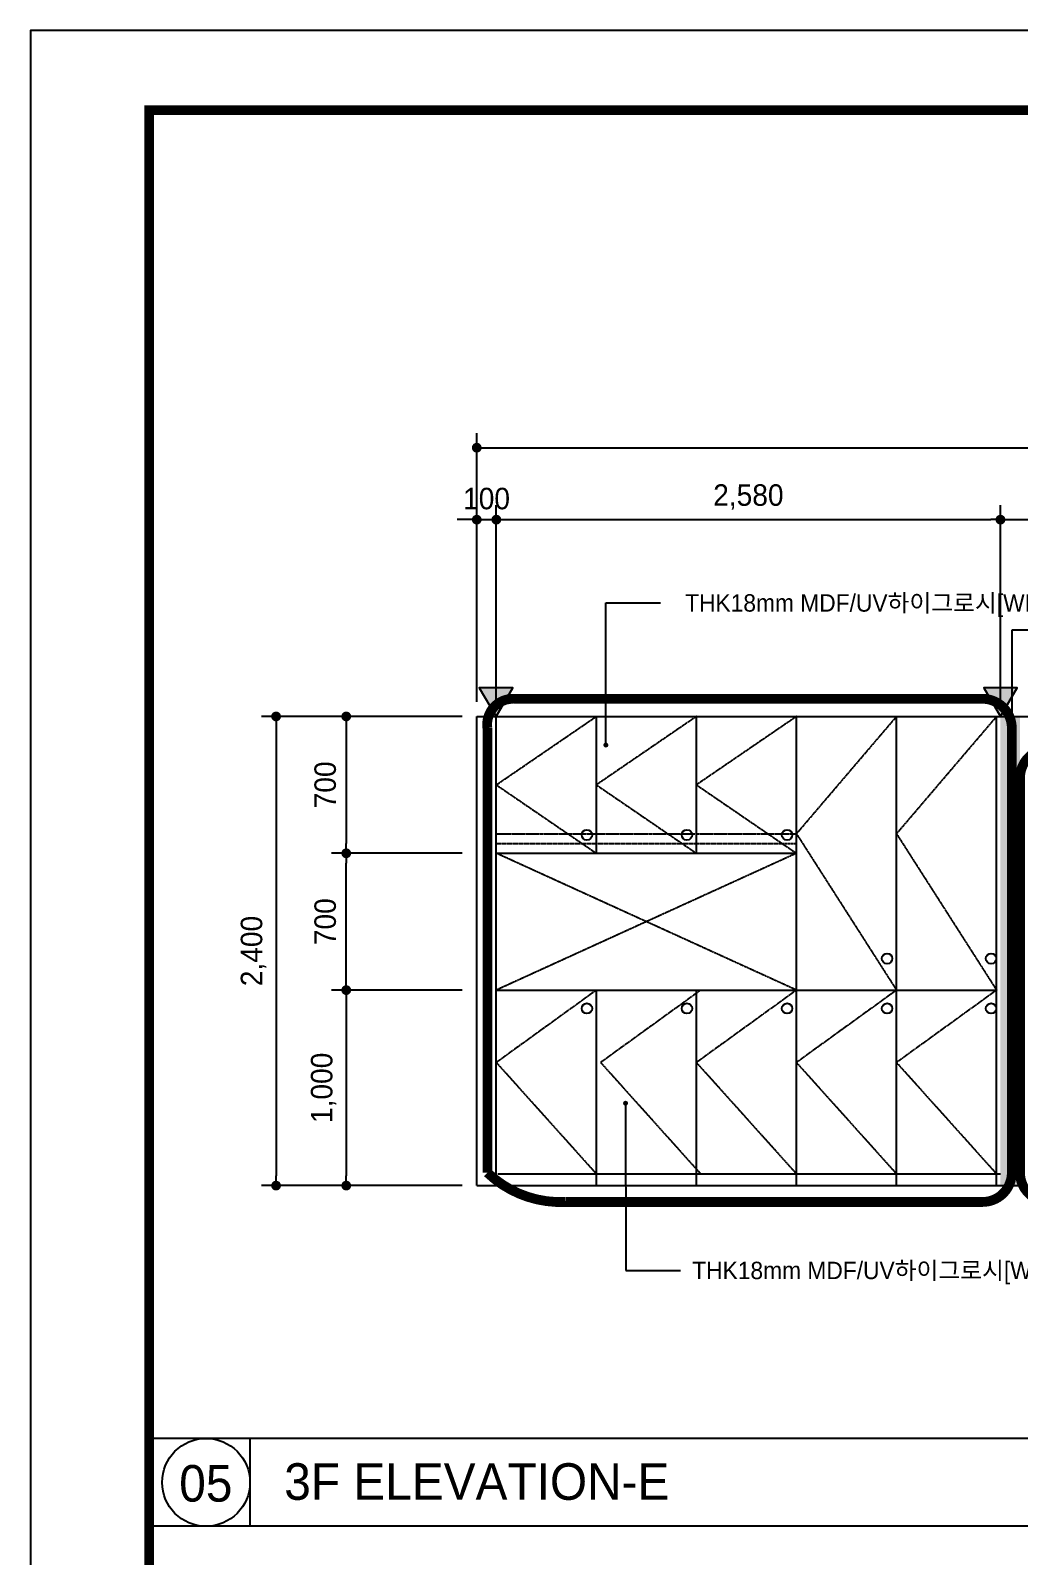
# Model space of a CAD drawing. Header units: millimetres. Extents: x 2050 to 23193, y 1089 to 24925.
# Drawn here: x 2050 to 7106, y 17124 to 24925 of the extents above; entities that cross this region are included whole.
import ezdxf
from ezdxf.enums import TextEntityAlignment as Align

# ---------------------------------------------------------------- set-up
doc = ezdxf.new("R2010")
doc.units = ezdxf.units.MM
for name, pattern in [('CENTER', [2, 1.25, -0.25, 0.25, -0.25]), ('CENTER2', [28.575, 19.05, -3.175, 3.175, -3.175]), ('CONTINOUS', [0]), ('DASH', [0.35, 0.25, -0.1]), ('HIDDEN2', [1, 0.5, -0.5])]:
    doc.linetypes.add(name, pattern=pattern)
doc.layers.add('벽선_외벽', color=2, linetype='Continuous')
doc.styles.add('도면타이틀', font='')
doc.styles.add('아트애이앤이', font='HYWULM.TTF')
doc.styles.get('도면타이틀').set_extended_font_data('HY울릉도L')
doc.dimstyles.new('dfsfsf', dxfattribs={"dimscale": 50, "dimtxt": 2.2, "dimasz": 1, "dimexe": 1.5, "dimexo": 1.5, "dimgap": 1, "dimtad": 1, "dimdec": 0, "dimlunit": 6, "dimtxsty": '도면타이틀', "dimblk": 'DOT', "dimcen": 2.5, "dimclrd": 9, "dimclre": 9, "dimclrt": 7, "dimadec": 0, "dimazin": 0, "dimtfac": 1, "dimtdec": 0, "dimtix": 1, "dimtmove": 2, "dimatfit": 3, "dimldrblk": 'DOT', "dimfxl": 1.5, "dimarcsym": 0})
doc.dimstyles.new('dgdfgdhthth', dxfattribs={"dimscale": 50, "dimtxt": 2.2, "dimasz": 1, "dimexe": 1.5, "dimexo": 1.5, "dimgap": 1, "dimtad": 1, "dimdec": 0, "dimlunit": 6, "dimtxsty": '도면타이틀', "dimblk": 'DOT', "dimcen": 2.5, "dimclrd": 9, "dimclre": 9, "dimclrt": 7, "dimadec": 0, "dimazin": 0, "dimtfac": 1, "dimtdec": 0, "dimtix": 1, "dimtmove": 2, "dimatfit": 3, "dimldrblk": 'DOT', "dimfxl": 1.5, "dimarcsym": 0})

# ---------------------------------------------------------------- blocks, each defined once
blk = doc.blocks.new('_Dot')
at = {"color": 0, "linetype": 'ByBlock', "lineweight": -2}
blk.add_line((-0.5, 0), (-1, 0), dxfattribs=at)
at = {"color": 0, "linetype": 'ByBlock', "const_width": 0.5}
blk.add_lwpolyline([(-0.25, 0, 1), (0.25, 0, 1)], format="xyb", close=True, dxfattribs=at)
blk = doc.blocks.new('*D122')
at = {"layer": 'Defpoints', "color": 0, "linetype": 'Continuous', "ltscale": 2, "transparency": 16777216}
for p in [(4433.5, 22422.5), (4333.5, 21415.8), (4433.5, 21415.8)]:
    blk.add_point(p, dxfattribs=at)
at = {"layer": '벽선_외벽', "color": 115, "linetype": 'Continuous', "lineweight": -2, "ltscale": 2, "transparency": 16777216}
for p, q in [((4333.5, 21490.8), (4333.5, 22497.5)), ((4433.5, 21490.8), (4433.5, 22497.5)), ((4283.5, 22422.5), (4233.5, 22422.5)), ((4333.5, 22422.5), (4433.5, 22422.5)), ((4483.5, 22422.5), (4533.5, 22422.5))]:
    blk.add_line(p, q, dxfattribs=at)
at = {"layer": '벽선_외벽', "color": 115, "linetype": 'Continuous', "lineweight": -2, "ltscale": 2, "transparency": 16777216, "xscale": 50, "yscale": 50, "zscale": 50}
blk.add_blockref('_Dot', (4333.5, 22422.5), dxfattribs=at)
at = {"layer": '벽선_외벽', "color": 115, "linetype": 'Continuous', "lineweight": -2, "ltscale": 2, "transparency": 16777216, "xscale": 50, "yscale": 50, "zscale": 50, "rotation": 180}
blk.add_blockref('_Dot', (4433.5, 22422.5), dxfattribs=at)
at = {"layer": '벽선_외벽', "color": 7, "linetype": 'Continuous', "ltscale": 2, "transparency": 16777216, "insert": (4383.5, 22529.7), "char_height": 110, "attachment_point": 5, "style": '아트애이앤이'}
blk.add_mtext('100', dxfattribs=at)
blk = doc.blocks.new('*D123')
at = {"layer": 'Defpoints', "color": 0, "linetype": 'Continuous', "ltscale": 2, "transparency": 16777216}
for p in [(7013.5, 22422.5), (4433.5, 21415.8), (7013.5, 21415.8)]:
    blk.add_point(p, dxfattribs=at)
at = {"layer": '벽선_외벽', "color": 115, "linetype": 'Continuous', "lineweight": -2, "ltscale": 2, "transparency": 16777216}
for p, q in [((4433.5, 21490.8), (4433.5, 22497.5)), ((7013.5, 21490.8), (7013.5, 22497.5)), ((4483.5, 22422.5), (6963.5, 22422.5))]:
    blk.add_line(p, q, dxfattribs=at)
at = {"layer": '벽선_외벽', "color": 115, "linetype": 'Continuous', "lineweight": -2, "ltscale": 2, "transparency": 16777216, "xscale": 50, "yscale": 50, "zscale": 50, "rotation": 180}
blk.add_blockref('_Dot', (4433.5, 22422.5), dxfattribs=at)
at = {"layer": '벽선_외벽', "color": 115, "linetype": 'Continuous', "lineweight": -2, "ltscale": 2, "transparency": 16777216, "xscale": 50, "yscale": 50, "zscale": 50}
blk.add_blockref('_Dot', (7013.5, 22422.5), dxfattribs=at)
at = {"layer": '벽선_외벽', "color": 7, "linetype": 'Continuous', "ltscale": 2, "transparency": 16777216, "insert": (5723.5, 22538.2), "char_height": 110, "attachment_point": 5, "style": '아트애이앤이'}
blk.add_mtext('2,580', dxfattribs=at)
blk = doc.blocks.new('*D124')
at = {"layer": 'Defpoints', "color": 0, "linetype": 'Continuous', "ltscale": 2, "transparency": 16777216}
for p in [(8613.5, 22422.5), (7013.5, 21415.8), (8613.5, 21415.8)]:
    blk.add_point(p, dxfattribs=at)
at = {"layer": '벽선_외벽', "color": 115, "linetype": 'Continuous', "lineweight": -2, "ltscale": 2, "transparency": 16777216}
for p, q in [((7013.5, 21490.8), (7013.5, 22497.5)), ((8613.5, 21490.8), (8613.5, 22497.5)), ((7063.5, 22422.5), (8563.5, 22422.5))]:
    blk.add_line(p, q, dxfattribs=at)
at = {"layer": '벽선_외벽', "color": 115, "linetype": 'Continuous', "lineweight": -2, "ltscale": 2, "transparency": 16777216, "xscale": 50, "yscale": 50, "zscale": 50, "rotation": 180}
blk.add_blockref('_Dot', (7013.5, 22422.5), dxfattribs=at)
at = {"layer": '벽선_외벽', "color": 115, "linetype": 'Continuous', "lineweight": -2, "ltscale": 2, "transparency": 16777216, "xscale": 50, "yscale": 50, "zscale": 50}
blk.add_blockref('_Dot', (8613.5, 22422.5), dxfattribs=at)
at = {"layer": '벽선_외벽', "color": 7, "linetype": 'Continuous', "ltscale": 2, "transparency": 16777216, "insert": (7813.5, 22538.1), "char_height": 110, "attachment_point": 5, "style": '아트애이앤이'}
blk.add_mtext('1,600', dxfattribs=at)
blk = doc.blocks.new('*D141')
at = {"layer": 'Defpoints', "color": 0, "linetype": 'Continuous', "ltscale": 2, "transparency": 16777216}
for p in [(16063.5, 22790.5), (4333.5, 21415.8), (16063.5, 21415.8)]:
    blk.add_point(p, dxfattribs=at)
at = {"layer": '벽선_외벽', "color": 115, "linetype": 'Continuous', "lineweight": -2, "ltscale": 2, "transparency": 16777216}
for p, q in [((4333.5, 21490.8), (4333.5, 22865.5)), ((16063.5, 21490.8), (16063.5, 22865.5)), ((4383.5, 22790.5), (16013.5, 22790.5))]:
    blk.add_line(p, q, dxfattribs=at)
at = {"layer": '벽선_외벽', "color": 115, "linetype": 'Continuous', "lineweight": -2, "ltscale": 2, "transparency": 16777216, "xscale": 50, "yscale": 50, "zscale": 50, "rotation": 180}
blk.add_blockref('_Dot', (4333.5, 22790.5), dxfattribs=at)
at = {"layer": '벽선_외벽', "color": 115, "linetype": 'Continuous', "lineweight": -2, "ltscale": 2, "transparency": 16777216, "xscale": 50, "yscale": 50, "zscale": 50}
blk.add_blockref('_Dot', (16063.5, 22790.5), dxfattribs=at)
at = {"layer": '벽선_외벽', "color": 7, "linetype": 'Continuous', "ltscale": 2, "transparency": 16777216, "insert": (10198.5, 22906.1), "char_height": 110, "attachment_point": 5, "style": '아트애이앤이'}
blk.add_mtext('11,730', dxfattribs=at)
blk = doc.blocks.new('*D142')
at = {"layer": 'Defpoints', "color": 0, "linetype": 'Continuous', "ltscale": 2, "transparency": 16777216}
for p in [(4333.5, 21415.8), (3665.5, 20715.8), (4333.5, 20715.8)]:
    blk.add_point(p, dxfattribs=at)
at = {"layer": '벽선_외벽', "color": 115, "linetype": 'Continuous', "lineweight": -2, "ltscale": 2, "transparency": 16777216}
for p, q in [((4258.5, 21415.8), (3590.5, 21415.8)), ((3665.5, 21365.8), (3665.5, 20765.8)), ((4258.5, 20715.8), (3590.5, 20715.8))]:
    blk.add_line(p, q, dxfattribs=at)
at = {"layer": '벽선_외벽', "color": 115, "linetype": 'Continuous', "lineweight": -2, "ltscale": 2, "transparency": 16777216, "xscale": 50, "yscale": 50, "zscale": 50}
for p, rotation in [((3665.5, 21415.8), 90), ((3665.5, 20715.8), 270)]:
    blk.add_blockref('_Dot', p, dxfattribs=dict(at, rotation=rotation))
at = {"layer": '벽선_외벽', "color": 7, "linetype": 'Continuous', "ltscale": 2, "transparency": 16777216, "insert": (3558.3, 21065.8), "char_height": 110, "attachment_point": 5, "rotation": 90, "style": '아트애이앤이'}
blk.add_mtext('700', dxfattribs=at)
blk = doc.blocks.new('*D143')
at = {"layer": 'Defpoints', "color": 0, "linetype": 'Continuous', "ltscale": 2, "transparency": 16777216}
for p in [(4333.5, 20015.8), (3665.5, 19015.8), (4333.5, 19015.8)]:
    blk.add_point(p, dxfattribs=at)
at = {"layer": '벽선_외벽', "color": 115, "linetype": 'Continuous', "lineweight": -2, "ltscale": 2, "transparency": 16777216}
for p, q in [((4258.5, 20015.8), (3590.5, 20015.8)), ((3665.5, 19965.8), (3665.5, 19065.8)), ((4258.5, 19015.8), (3590.5, 19015.8))]:
    blk.add_line(p, q, dxfattribs=at)
at = {"layer": '벽선_외벽', "color": 115, "linetype": 'Continuous', "lineweight": -2, "ltscale": 2, "transparency": 16777216, "xscale": 50, "yscale": 50, "zscale": 50}
for p, rotation in [((3665.5, 20015.8), 90), ((3665.5, 19015.8), 270)]:
    blk.add_blockref('_Dot', p, dxfattribs=dict(at, rotation=rotation))
at = {"layer": '벽선_외벽', "color": 7, "linetype": 'Continuous', "ltscale": 2, "transparency": 16777216, "insert": (3549.9, 19515.8), "char_height": 110, "attachment_point": 5, "rotation": 90, "style": '아트애이앤이'}
blk.add_mtext('1,000', dxfattribs=at)
blk = doc.blocks.new('*D144')
at = {"layer": 'Defpoints', "color": 0, "linetype": 'Continuous', "ltscale": 2, "transparency": 16777216}
for p in [(4333.5, 21415.8), (3306.5, 19015.8), (4333.5, 19015.8)]:
    blk.add_point(p, dxfattribs=at)
at = {"layer": '벽선_외벽', "color": 115, "linetype": 'Continuous', "lineweight": -2, "ltscale": 2, "transparency": 16777216}
for p, q in [((4258.5, 21415.8), (3231.5, 21415.8)), ((3306.5, 21365.8), (3306.5, 19065.8)), ((4258.5, 19015.8), (3231.5, 19015.8))]:
    blk.add_line(p, q, dxfattribs=at)
at = {"layer": '벽선_외벽', "color": 115, "linetype": 'Continuous', "lineweight": -2, "ltscale": 2, "transparency": 16777216, "xscale": 50, "yscale": 50, "zscale": 50}
for p, rotation in [((3306.5, 21415.8), 90), ((3306.5, 19015.8), 270)]:
    blk.add_blockref('_Dot', p, dxfattribs=dict(at, rotation=rotation))
at = {"layer": '벽선_외벽', "color": 7, "linetype": 'Continuous', "ltscale": 2, "transparency": 16777216, "insert": (3190.9, 20215.8), "char_height": 110, "attachment_point": 5, "rotation": 90, "style": '아트애이앤이'}
blk.add_mtext('2,400', dxfattribs=at)
blk = doc.blocks.new('DOT')
at = {"color": 0, "linetype": 'ByBlock'}
blk.add_line((-0.5, 0), (-1, 0), dxfattribs=at)
at = {"color": 0, "linetype": 'ByBlock', "const_width": 0.5}
blk.add_lwpolyline([(-0.25, 0, 1), (0.25, 0, 1)], format="xyb", close=True, dxfattribs=at)
blk = doc.blocks.new('artn-nd titlebox')
at = {"color": 44, "ltscale": 0.08}
blk.add_lwpolyline([(0, 0), (42958, 0), (42958, 30378), (0, 30378)], close=True, dxfattribs=at)
at = {"color": 2, "const_width": 103}
blk.add_lwpolyline([(1234, 827), (41724, 827), (41724, 29550), (1234, 29550)], close=True, dxfattribs=at)
blk = doc.blocks.new('TI1')
at = {"xscale": 0.9843749999999958, "yscale": 0.9843749999999958, "zscale": 0.9843749999999958}
blk.add_blockref('artn-nd titlebox', (0, 0), dxfattribs=at)
blk = doc.blocks.new('*D165')
at = {"layer": 'Defpoints', "color": 0, "linetype": 'Continuous', "ltscale": 2, "transparency": 16777216}
for p in [(3665.5, 20715.8), (4333.5, 20715.8), (4333.5, 20015.8)]:
    blk.add_point(p, dxfattribs=at)
at = {"layer": '벽선_외벽', "color": 115, "linetype": 'Continuous', "lineweight": -2, "ltscale": 2, "transparency": 16777216}
for p, q in [((4258.5, 20715.8), (3590.5, 20715.8)), ((3665.5, 20065.8), (3665.5, 20665.8)), ((4258.5, 20015.8), (3590.5, 20015.8))]:
    blk.add_line(p, q, dxfattribs=at)
at = {"layer": '벽선_외벽', "color": 115, "linetype": 'Continuous', "lineweight": -2, "ltscale": 2, "transparency": 16777216, "xscale": 50, "yscale": 50, "zscale": 50}
for p, rotation in [((3665.5, 20715.8), 90), ((3665.5, 20015.8), 270)]:
    blk.add_blockref('_Dot', p, dxfattribs=dict(at, rotation=rotation))
at = {"layer": '벽선_외벽', "color": 7, "linetype": 'Continuous', "ltscale": 2, "transparency": 16777216, "insert": (3558.3, 20365.8), "char_height": 110, "attachment_point": 5, "rotation": 90, "style": '아트애이앤이'}
blk.add_mtext('700', dxfattribs=at)

msp = doc.modelspace()

# ---------------------------------------------------------------- hatches: boundary and pattern name
at = {"ltscale": 2, "transparency": 33554534}
h = msp.add_hatch(color=1, dxfattribs=at)
h.dxf.hatch_style = 1
h.paths.add_polyline_path([(4433.5, 21415.8), (4518.2, 21562.7), (4345.7, 21562.6)])
h = msp.add_hatch(color=1, dxfattribs=at)
h.dxf.hatch_style = 1
h.paths.add_polyline_path([(7013.5, 21415.8), (7098.2, 21562.7), (6928.7, 21562.7)])
h = msp.add_hatch(dxfattribs=at)
h.set_pattern_fill('DOTS,_O', color=8, scale=300)
h.set_pattern_definition([(0, (308901.143, 580077.199), (9.375, 18.75), [0, -18.75])])
h.paths.add_polyline_path([(7113.5, 21415.8), (7013.5, 21415.8), (7013.5, 19016.1), (7113.5, 19016.1)])

# ---------------------------------------------------------------- linework, layer by layer
at = {"color": 3, "linetype": 'CONTINOUS', "ltscale": 0.5}
for p, q in [((4333.5, 21415.8), (16063.5, 21415.8)), ((4333.5, 19015.8), (4333.5, 21415.8)), ((4433.5, 19015.8), (4433.5, 21415.8)), ((4945.5, 20715.8), (4945.5, 21415.8)), ((5457.5, 20715.8), (5457.5, 21415.8)), ((5969.5, 19015.8), (5969.5, 21415.8)), ((6481.5, 19015.8), (6481.5, 21415.8)), ((6993.5, 19015.8), (6993.5, 21415.8)), ((4433.5, 20715.8), (5969.5, 20715.8)), ((4433.5, 20015.8), (6993.5, 20015.8)), ((4945.5, 19015.8), (4945.5, 20015.8)), ((5457.5, 19015.8), (5457.5, 20015.8)), ((4333.5, 19015.8), (16063.5, 19015.8))]:
    msp.add_line(p, q, dxfattribs=at)
at = {"color": 1, "linetype": 'CENTER2', "ltscale": 0.1}
for p, q in [((4433.5, 21065.8), (4945.5, 21415.8)), ((5457.5, 21415.8), (4945.5, 21065.8)), ((5969.5, 21415.8), (5457.5, 21065.8)), ((6481.5, 21415.8), (5969.5, 20815.8)), ((6993.5, 21415.8), (6481.5, 20815.8)), ((4433.5, 21065.8), (4945.5, 20715.8)), ((4945.5, 21065.8), (5457.5, 20715.8)), ((5457.5, 21065.8), (5969.5, 20715.8)), ((5969.5, 20815.8), (6481.5, 20015.8)), ((6481.5, 20815.8), (6993.5, 20015.8)), ((5969.5, 20015.8), (4433.5, 20715.8)), ((5969.5, 20715.8), (4433.5, 20015.8)), ((4945.5, 20015.8), (4433.5, 19645.8)), ((5479.4, 20015.8), (4967.4, 19645.8)), ((5969.5, 20015.8), (5457.5, 19645.8)), ((6481.5, 20015.8), (5969.5, 19645.8)), ((6993.5, 20015.8), (6481.5, 19645.8)), ((4433.5, 19645.8), (4945.5, 19075.8)), ((4967.4, 19645.8), (5479.4, 19075.8)), ((5457.5, 19645.8), (5969.5, 19075.8)), ((5969.5, 19645.8), (6481.5, 19075.8)), ((6481.5, 19645.8), (6993.5, 19075.8))]:
    msp.add_line(p, q, dxfattribs=at)
at = {"color": 5, "linetype": 'CONTINOUS', "ltscale": 0.5}
for p, q in [((4945.5, 20715.8), (4945.5, 21415.8)), ((5457.5, 20715.8), (5457.5, 21415.8)), ((5969.5, 19075.8), (5969.5, 21415.8)), ((6481.5, 19075.8), (6481.5, 21415.8)), ((4945.5, 19075.8), (4945.5, 20015.8)), ((5457.5, 19075.8), (5457.5, 20015.8))]:
    msp.add_line(p, q, dxfattribs=at)
at = {"color": 6, "linetype": 'DASH', "ltscale": 0.5}
msp.add_line((4433.5, 20815.8), (5969.5, 20815.8), dxfattribs=at)
at = {"color": 1, "linetype": 'CENTER', "ltscale": 0.5}
msp.add_line((4433.5, 20765.8), (5969.5, 20765.8), dxfattribs=at)
at = {"color": 6, "linetype": 'CONTINOUS', "ltscale": 0.5}
msp.add_line((4440.8, 19075.8), (7013.5, 19075.8), dxfattribs=at)
at = {"color": 9}
for p, q in [((20738.9, 17722.6), (2657.1, 17722.6)), ((3172.9, 17722.6), (3172.9, 17273.1)), ((3172.9, 17722.6), (3172.9, 17273.1)), ((3172.9, 17722.6), (3172.9, 17273.1))]:
    msp.add_line(p, q, dxfattribs=at)
msp.add_line((20738.9, 17273.1), (2657.1, 17273.1))
at = {"color": 1, "ltscale": 2}
for points in [[(4433.5, 21415.8), (4518.2, 21562.7), (4345.7, 21562.6)], [(7013.5, 21415.8), (7098.2, 21562.7), (6928.7, 21562.7)]]:
    msp.add_lwpolyline(points, close=True, dxfattribs=at)
at = {"color": 1, "linetype": 'HIDDEN2', "const_width": 50}
for points in [[(6921.6, 21506.1), (4522.1, 21506.1, 0.463679), (4387.8, 21356.1), (4387.8, 19082.1, 0.205683), (4787.8, 18932.1), (6921.6, 18932.1, 0.414214), (7071.6, 19082.1), (7071.6, 21356.1, 0.414214)], [(8549.4, 21250.9), (7263.5, 21250.9, 0.414214), (7113.5, 21100.9), (7113.5, 19082.1, 0.414214), (7263.5, 18932.1), (8549.4, 18932.1, 0.414214), (8699.4, 19082.1), (8699.4, 21100.9, 0.414214)]]:
    msp.add_lwpolyline(points, format="xyb", close=True, dxfattribs=at)
at = {"ltscale": 2}
for centre in [(4897.3, 20809.7), (5409.3, 20809.7), (5921.3, 20809.7), (6433.3, 20177), (6965.3, 20177), (4897.3, 19922), (5409.3, 19922), (5921.3, 19922), (6433.3, 19922), (6965.3, 19922)]:
    msp.add_circle(centre, 26.5, dxfattribs=at)
at = {"color": 9}
msp.add_circle((2948.1, 17497.8), 224.8, dxfattribs=at)
msp.add_circle((2948.1, 17497.8), 224.8, dxfattribs=at)
msp.add_circle((2948.1, 17497.8), 224.8, dxfattribs=at)

# ---------------------------------------------------------------- block references
at = {"xscale": 0.5000000000000021, "yscale": 0.5000000000000021, "zscale": 0.5000000000000021}
msp.add_blockref('TI1', (2049.6, 9973.3), dxfattribs=at)

# ---------------------------------------------------------------- texts
at = {"color": 7, "linetype": 'Continuous', "style": '아트애이앤이'}
for p in [(6527.5, 21996.5), (6563.8, 18581.8)]:
    msp.add_text('THK18mm MDF/UV하이그로시[WHITE]FIN.', height=89.1, dxfattribs=at).set_placement(p, align=Align.MIDDLE_CENTER)
at = {"color": 2, "style": '아트애이앤이'}
msp.add_text('05', height=187.03, dxfattribs=at).set_placement((2946.9, 17343.1), align=Align.BOTTOM_CENTER)
msp.add_text('3F ELEVATION-E', height=187.028, dxfattribs=at).set_placement((3348.2, 17408.4))

# ---------------------------------------------------------------- dimensions: what is measured, and where the dimension line sits
at = {"layer": '벽선_외벽', "color": 1, "linetype": 'Continuous', "ltscale": 2}
for base, p1, p2, picture, middle in [((16063.5, 22790.5), (4333.5, 21415.8), (16063.5, 21415.8), '*D141', (10198.5, 22906.1)), ((4433.5, 22422.5), (4333.5, 21415.8), (4433.5, 21415.8), '*D122', (4383.5, 22529.7)), ((7013.5, 22422.5), (4433.5, 21415.8), (7013.5, 21415.8), '*D123', (5723.5, 22538.2)), ((8613.5, 22422.5), (7013.5, 21415.8), (8613.5, 21415.8), '*D124', (7813.5, 22538.1))]:
    dim = msp.add_linear_dim(base=base, p1=p1, p2=p2, dimstyle='dgdfgdhthth', override={"dimtxsty": '아트애이앤이', "dimclrd": 115, "dimclre": 115}, dxfattribs=at)
    dim.commit()
    dim.dimension.update_dxf_attribs({"geometry": picture, "text_midpoint": middle})
for base, p1, p2, picture, middle in [((3306.5, 19015.8), (4333.5, 21415.8), (4333.5, 19015.8), '*D144', (3190.9, 20215.8)), ((3665.5, 20715.8), (4333.5, 21415.8), (4333.5, 20715.8), '*D142', (3558.3, 21065.8)), ((3665.5, 20715.8), (4333.5, 20015.8), (4333.5, 20715.8), '*D165', (3558.3, 20365.8)), ((3665.5, 19015.8), (4333.5, 20015.8), (4333.5, 19015.8), '*D143', (3549.9, 19515.8))]:
    dim = msp.add_linear_dim(base=base, p1=p1, p2=p2, angle=90, dimstyle='dgdfgdhthth', override={"dimtxsty": '아트애이앤이', "dimclrd": 115, "dimclre": 115}, dxfattribs=at)
    dim.commit()
    dim.dimension.update_dxf_attribs({"geometry": picture, "text_midpoint": middle})

# ---------------------------------------------------------------- leaders
at = {"color": 3, "linetype": 'Continuous', "ltscale": 2}
for points in [[(4994.1, 21269.4), (4994.1, 21996.8), (5273.9, 21996.8)], [(7072.8, 21104.8), (7072.8, 21859.4), (7352.6, 21859.4)], [(5094.8, 19437.1), (5096.4, 18582.1), (5376.1, 18582.1)]]:
    msp.add_leader(points, dimstyle='dfsfsf', override={"dimasz": 0.5, "dimtad": 0, "dimtxsty": '아트애이앤이', "dimldrblk": 'DOT'}, dxfattribs=at)

doc.saveas('drawing.dxf')
